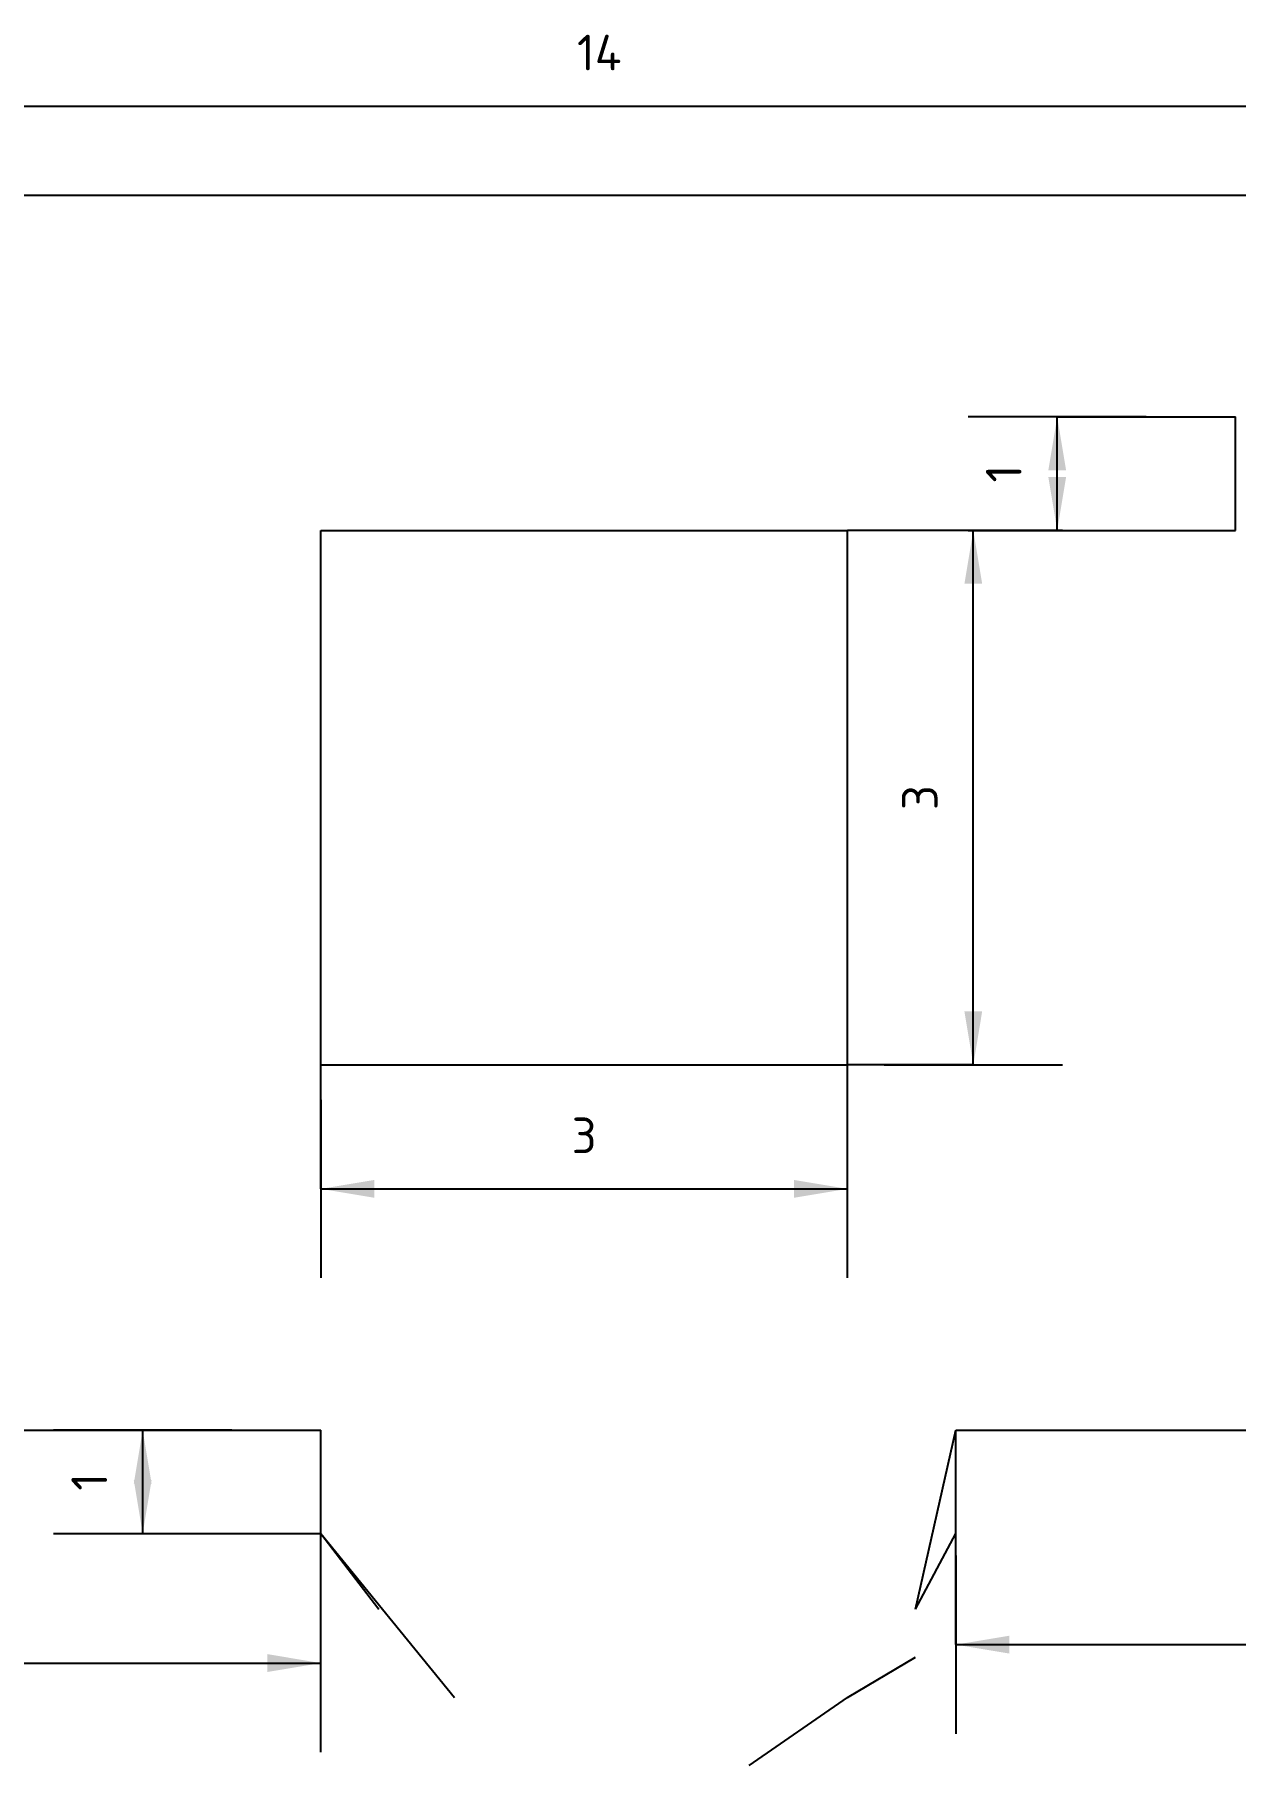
# Model space of a CAD drawing. Extents: x 0 to 16.3, y 0 to 9.8.
# Drawn here: x 3.94 to 10.68, y 0 to 9.71 of the extents above; entities that cross this region are included whole.
import ezdxf
from ezdxf.enums import TextEntityAlignment as Align

# ---------------------------------------------------------------- set-up
doc = ezdxf.new("R2010")
doc.units = 0
doc.layers.add('DIMENSIONS', color=1, linetype='CONTINUOUS')
doc.styles.add('ISOCPEUR', font='isocpeur.ttf')

# ---------------------------------------------------------------- blocks, each defined once
blk = doc.blocks.new('DIMTICK_ARROW')
at = {"color": 5}
blk.add_line((0, 0.5), (0, -0.5), dxfattribs=at)
at = {"color": 7}
blk.add_solid([(0, 0), (0.3, 0.05), (0.3, -0.05)], dxfattribs=at)

msp = doc.modelspace()

# ---------------------------------------------------------------- linework, layer by layer
at = {"color": 3}
for p, q in [((0, 8.8101), (14.2121, 8.8101)), ((0, 8.8101), (14.2121, 8.8101)), ((10.6767, 6.9293), (10.6767, 7.5656)), ((10.6767, 6.9293), (10.6767, 7.5656)), ((5.5434, 6.9293), (8.499, 6.9293)), ((5.5434, 3.9313), (5.5434, 6.9293)), ((5.5434, 3.9313), (5.5434, 6.9293)), ((5.5434, 6.9293), (8.499, 6.9293)), ((8.499, 3.9313), (8.499, 6.9293)), ((8.499, 3.9313), (8.499, 6.9293)), ((5.5434, 3.9313), (8.499, 3.9313)), ((5.5434, 3.9313), (8.499, 3.9313)), ((0, 1.8808), (5.5434, 1.8808)), ((0, 1.8808), (5.5434, 1.8808)), ((5.5434, 1.301), (5.5434, 1.8808)), ((5.5434, 1.301), (5.5434, 1.8808)), ((8.8808, 0.8768), (9.1071, 1.8808)), ((9.1071, 1.8808), (14.2121, 1.8808)), ((9.1071, 1.8808), (14.2121, 1.8808)), ((5.5434, 1.301), (6.2929, 0.3818)), ((5.5434, 1.301), (5.8687, 0.8768)), ((8.8808, 0.8768), (9.1071, 1.301)), ((8.499, 0.3818), (8.8808, 0.6081)), ((7.9475, 0), (8.499, 0.3818))]:
    msp.add_line(p, q, dxfattribs=at)
at = {"layer": 'DIMENSIONS', "color": 7}
for p, q in [((0, 9.3101), (14.2121, 9.3101)), ((0, 9.3101), (14.2121, 9.3101)), ((0, 9.3101), (14.2121, 9.3101)), ((0, 9.3101), (14.2121, 9.3101)), ((0, 9.3101), (14.2121, 9.3101)), ((0, 9.3101), (14.2121, 9.3101)), ((0, 9.3101), (14.2121, 9.3101)), ((0, 9.3101), (14.2121, 9.3101)), ((0, 9.3101), (14.2121, 9.3101)), ((0, 9.3101), (14.2121, 9.3101)), ((0, 9.3101), (14.2121, 9.3101)), ((0, 9.3101), (14.2121, 9.3101)), ((0, 9.3101), (14.2121, 9.3101)), ((0, 9.3101), (14.2121, 9.3101)), ((0, 9.3101), (14.2121, 9.3101)), ((0, 9.3101), (14.2121, 9.3101)), ((0, 9.3101), (14.2121, 9.3101)), ((0, 9.3101), (14.2121, 9.3101)), ((0, 9.3101), (14.2121, 9.3101)), ((0, 9.3101), (14.2121, 9.3101)), ((0, 9.3101), (14.2121, 9.3101)), ((0, 9.3101), (14.2121, 9.3101)), ((0, 9.3101), (14.2121, 9.3101)), ((0, 9.3101), (14.2121, 9.3101)), ((0, 9.3101), (14.2121, 9.3101)), ((0, 9.3101), (14.2121, 9.3101)), ((0, 9.3101), (14.2121, 9.3101)), ((0, 9.3101), (14.2121, 9.3101)), ((0, 9.3101), (14.2121, 9.3101)), ((0, 9.3101), (14.2121, 9.3101)), ((0, 9.3101), (14.2121, 9.3101)), ((0, 9.3101), (14.2121, 9.3101)), ((0, 9.3101), (14.2121, 9.3101)), ((0, 9.3101), (14.2121, 9.3101)), ((0, 9.3101), (14.2121, 9.3101)), ((0, 9.3101), (14.2121, 9.3101)), ((0, 9.3101), (14.2121, 9.3101)), ((0, 9.3101), (14.2121, 9.3101)), ((9.6767, 6.9293), (9.6767, 7.5656)), ((9.6767, 6.9293), (9.6767, 7.5656)), ((9.6767, 6.9293), (9.6767, 7.5656)), ((9.6767, 6.9293), (9.6767, 7.5656)), ((9.6767, 6.9293), (9.6767, 7.5656)), ((9.6767, 6.9293), (9.6767, 7.5656)), ((9.6767, 6.9293), (9.6767, 7.5656)), ((9.6767, 6.9293), (9.6767, 7.5656)), ((9.6767, 6.9293), (9.6767, 7.5656)), ((9.6767, 6.9293), (9.6767, 7.5656)), ((9.6767, 6.9293), (9.6767, 7.5656)), ((9.6767, 6.9293), (9.6767, 7.5656)), ((9.6767, 6.9293), (9.6767, 7.5656)), ((9.6767, 6.9293), (9.6767, 7.5656)), ((9.6767, 6.9293), (9.6767, 7.5656)), ((9.6767, 6.9293), (9.6767, 7.5656)), ((9.6767, 6.9293), (9.6767, 7.5656)), ((9.6767, 6.9293), (9.6767, 7.5656)), ((9.6767, 6.9293), (9.6767, 7.5656)), ((9.6767, 6.9293), (9.6767, 7.5656)), ((9.6767, 6.9293), (9.6767, 7.5656)), ((9.6767, 6.9293), (9.6767, 7.5656)), ((9.6767, 6.9293), (9.6767, 7.5656)), ((9.6767, 6.9293), (9.6767, 7.5656)), ((9.6767, 6.9293), (9.6767, 7.5656)), ((9.6767, 6.9293), (9.6767, 7.5656)), ((9.6767, 6.9293), (9.6767, 7.5656)), ((9.6767, 6.9293), (9.6767, 7.5656)), ((9.6767, 6.9293), (9.6767, 7.5656)), ((9.6767, 6.9293), (9.6767, 7.5656)), ((9.6767, 6.9293), (9.6767, 7.5656)), ((9.6767, 6.9293), (9.6767, 7.5656)), ((9.6767, 6.9293), (9.6767, 7.5656)), ((9.6767, 6.9293), (9.6767, 7.5656)), ((9.6767, 6.9293), (9.6767, 7.5656)), ((9.2056, 3.9313), (9.2056, 6.9293)), ((9.2056, 3.9313), (9.2056, 6.9293)), ((9.2056, 3.9313), (9.2056, 6.9293)), ((9.2056, 3.9313), (9.2056, 6.9293)), ((9.2056, 3.9313), (9.2056, 6.9293)), ((9.2056, 3.9313), (9.2056, 6.9293)), ((9.2056, 3.9313), (9.2056, 6.9293)), ((9.2056, 3.9313), (9.2056, 6.9293)), ((9.2056, 3.9313), (9.2056, 6.9293)), ((9.2056, 3.9313), (9.2056, 6.9293)), ((9.2056, 3.9313), (9.2056, 6.9293)), ((9.2056, 3.9313), (9.2056, 6.9293)), ((9.2056, 3.9313), (9.2056, 6.9293)), ((9.2056, 3.9313), (9.2056, 6.9293)), ((9.2056, 3.9313), (9.2056, 6.9293)), ((9.2056, 3.9313), (9.2056, 6.9293)), ((9.2056, 3.9313), (9.2056, 6.9293)), ((9.2056, 3.9313), (9.2056, 6.9293)), ((9.2056, 3.9313), (9.2056, 6.9293)), ((9.2056, 3.9313), (9.2056, 6.9293)), ((9.2056, 3.9313), (9.2056, 6.9293)), ((9.2056, 3.9313), (9.2056, 6.9293)), ((9.2056, 3.9313), (9.2056, 6.9293)), ((9.2056, 3.9313), (9.2056, 6.9293)), ((9.2056, 3.9313), (9.2056, 6.9293)), ((9.2056, 3.9313), (9.2056, 6.9293)), ((9.2056, 3.9313), (9.2056, 6.9293)), ((9.2056, 3.9313), (9.2056, 6.9293)), ((9.2056, 3.9313), (9.2056, 6.9293)), ((9.2056, 3.9313), (9.2056, 6.9293)), ((9.2056, 3.9313), (9.2056, 6.9293)), ((9.2056, 3.9313), (9.2056, 6.9293)), ((9.2056, 3.9313), (9.2056, 6.9293)), ((5.5434, 3.2346), (8.499, 3.2346)), ((5.5434, 3.2346), (8.499, 3.2346)), ((5.5434, 3.2346), (8.499, 3.2346)), ((5.5434, 3.2346), (8.499, 3.2346)), ((5.5434, 3.2346), (8.499, 3.2346)), ((5.5434, 3.2346), (8.499, 3.2346)), ((5.5434, 3.2346), (8.499, 3.2346)), ((5.5434, 3.2346), (8.499, 3.2346)), ((5.5434, 3.2346), (8.499, 3.2346)), ((5.5434, 3.2346), (8.499, 3.2346)), ((5.5434, 3.2346), (8.499, 3.2346)), ((5.5434, 3.2346), (8.499, 3.2346)), ((5.5434, 3.2346), (8.499, 3.2346)), ((5.5434, 3.2346), (8.499, 3.2346)), ((5.5434, 3.2346), (8.499, 3.2346)), ((5.5434, 3.2346), (8.499, 3.2346)), ((5.5434, 3.2346), (8.499, 3.2346)), ((5.5434, 3.2346), (8.499, 3.2346)), ((5.5434, 3.2346), (8.499, 3.2346)), ((5.5434, 3.2346), (8.499, 3.2346)), ((5.5434, 3.2346), (8.499, 3.2346)), ((5.5434, 3.2346), (8.499, 3.2346)), ((5.5434, 3.2346), (8.499, 3.2346)), ((5.5434, 3.2346), (8.499, 3.2346)), ((5.5434, 3.2346), (8.499, 3.2346)), ((5.5434, 3.2346), (8.499, 3.2346)), ((5.5434, 3.2346), (8.499, 3.2346)), ((5.5434, 3.2346), (8.499, 3.2346)), ((5.5434, 3.2346), (8.499, 3.2346)), ((5.5434, 3.2346), (8.499, 3.2346)), ((5.5434, 3.2346), (8.499, 3.2346)), ((5.5434, 3.2346), (8.499, 3.2346)), ((5.5434, 3.2346), (8.499, 3.2346)), ((5.5434, 3.2346), (8.499, 3.2346)), ((5.5434, 3.2346), (8.499, 3.2346)), ((5.5434, 3.2346), (8.499, 3.2346)), ((5.5434, 3.2346), (8.499, 3.2346)), ((5.5434, 3.2346), (8.499, 3.2346)), ((5.5434, 3.2346), (8.499, 3.2346)), ((5.5434, 3.2346), (8.499, 3.2346)), ((5.5434, 3.2346), (8.499, 3.2346)), ((4.5434, 1.301), (4.5434, 1.8808)), ((4.5434, 1.301), (4.5434, 1.8808)), ((4.5434, 1.301), (4.5434, 1.8808)), ((4.5434, 1.301), (4.5434, 1.8808)), ((4.5434, 1.301), (4.5434, 1.8808)), ((4.5434, 1.301), (4.5434, 1.8808)), ((4.5434, 1.301), (4.5434, 1.8808)), ((4.5434, 1.301), (4.5434, 1.8808)), ((4.5434, 1.301), (4.5434, 1.8808)), ((4.5434, 1.301), (4.5434, 1.8808)), ((4.5434, 1.301), (4.5434, 1.8808)), ((4.5434, 1.301), (4.5434, 1.8808)), ((4.5434, 1.301), (4.5434, 1.8808)), ((4.5434, 1.301), (4.5434, 1.8808)), ((4.5434, 1.301), (4.5434, 1.8808)), ((4.5434, 1.301), (4.5434, 1.8808)), ((4.5434, 1.301), (4.5434, 1.8808)), ((4.5434, 1.301), (4.5434, 1.8808)), ((4.5434, 1.301), (4.5434, 1.8808)), ((4.5434, 1.301), (4.5434, 1.8808)), ((4.5434, 1.301), (4.5434, 1.8808)), ((4.5434, 1.301), (4.5434, 1.8808)), ((4.5434, 1.301), (4.5434, 1.8808)), ((4.5434, 1.301), (4.5434, 1.8808)), ((4.5434, 1.301), (4.5434, 1.8808)), ((4.5434, 1.301), (4.5434, 1.8808)), ((4.5434, 1.301), (4.5434, 1.8808)), ((4.5434, 1.301), (4.5434, 1.8808)), ((4.5434, 1.301), (4.5434, 1.8808)), ((4.5434, 1.301), (4.5434, 1.8808)), ((4.5434, 1.301), (4.5434, 1.8808)), ((4.5434, 1.301), (4.5434, 1.8808)), ((4.5434, 1.301), (4.5434, 1.8808)), ((4.5434, 1.301), (4.5434, 1.8808)), ((4.5434, 1.301), (4.5434, 1.8808)), ((4.5434, 1.301), (4.5434, 1.8808)), ((9.1071, 0.6775), (14.2121, 0.6775)), ((9.1071, 0.6775), (14.2121, 0.6775)), ((9.1071, 0.6775), (14.2121, 0.6775)), ((9.1071, 0.6775), (14.2121, 0.6775)), ((9.1071, 0.6775), (14.2121, 0.6775)), ((9.1071, 0.6775), (14.2121, 0.6775)), ((9.1071, 0.6775), (14.2121, 0.6775)), ((9.1071, 0.6775), (14.2121, 0.6775)), ((9.1071, 0.6775), (14.2121, 0.6775)), ((9.1071, 0.6775), (14.2121, 0.6775)), ((9.1071, 0.6775), (14.2121, 0.6775)), ((9.1071, 0.6775), (14.2121, 0.6775)), ((9.1071, 0.6775), (14.2121, 0.6775)), ((9.1071, 0.6775), (14.2121, 0.6775)), ((9.1071, 0.6775), (14.2121, 0.6775)), ((9.1071, 0.6775), (14.2121, 0.6775)), ((9.1071, 0.6775), (14.2121, 0.6775)), ((9.1071, 0.6775), (14.2121, 0.6775)), ((9.1071, 0.6775), (14.2121, 0.6775)), ((9.1071, 0.6775), (14.2121, 0.6775)), ((9.1071, 0.6775), (14.2121, 0.6775)), ((9.1071, 0.6775), (14.2121, 0.6775)), ((9.1071, 0.6775), (14.2121, 0.6775)), ((9.1071, 0.6775), (14.2121, 0.6775)), ((9.1071, 0.6775), (14.2121, 0.6775)), ((9.1071, 0.6775), (14.2121, 0.6775)), ((9.1071, 0.6775), (14.2121, 0.6775)), ((9.1071, 0.6775), (14.2121, 0.6775)), ((9.1071, 0.6775), (14.2121, 0.6775)), ((9.1071, 0.6775), (14.2121, 0.6775)), ((9.1071, 0.6775), (14.2121, 0.6775)), ((9.1071, 0.6775), (14.2121, 0.6775)), ((9.1071, 0.6775), (14.2121, 0.6775)), ((9.1071, 0.6775), (14.2121, 0.6775)), ((9.1071, 0.6775), (14.2121, 0.6775)), ((9.1071, 0.6775), (14.2121, 0.6775)), ((9.1071, 0.6775), (14.2121, 0.6775)), ((9.1071, 0.6775), (14.2121, 0.6775)), ((9.1071, 0.6775), (14.2121, 0.6775)), ((9.1071, 0.6775), (14.2121, 0.6775)), ((0, 0.5741), (5.5434, 0.5741)), ((0, 0.5741), (5.5434, 0.5741)), ((0, 0.5741), (5.5434, 0.5741)), ((0, 0.5741), (5.5434, 0.5741)), ((0, 0.5741), (5.5434, 0.5741)), ((0, 0.5741), (5.5434, 0.5741)), ((0, 0.5741), (5.5434, 0.5741)), ((0, 0.5741), (5.5434, 0.5741)), ((0, 0.5741), (5.5434, 0.5741)), ((0, 0.5741), (5.5434, 0.5741)), ((0, 0.5741), (5.5434, 0.5741)), ((0, 0.5741), (5.5434, 0.5741)), ((0, 0.5741), (5.5434, 0.5741)), ((0, 0.5741), (5.5434, 0.5741)), ((0, 0.5741), (5.5434, 0.5741)), ((0, 0.5741), (5.5434, 0.5741)), ((0, 0.5741), (5.5434, 0.5741)), ((0, 0.5741), (5.5434, 0.5741)), ((0, 0.5741), (5.5434, 0.5741)), ((0, 0.5741), (5.5434, 0.5741)), ((0, 0.5741), (5.5434, 0.5741)), ((0, 0.5741), (5.5434, 0.5741)), ((0, 0.5741), (5.5434, 0.5741)), ((0, 0.5741), (5.5434, 0.5741)), ((0, 0.5741), (5.5434, 0.5741)), ((0, 0.5741), (5.5434, 0.5741)), ((0, 0.5741), (5.5434, 0.5741)), ((0, 0.5741), (5.5434, 0.5741)), ((0, 0.5741), (5.5434, 0.5741)), ((0, 0.5741), (5.5434, 0.5741)), ((0, 0.5741), (5.5434, 0.5741)), ((0, 0.5741), (5.5434, 0.5741)), ((0, 0.5741), (5.5434, 0.5741)), ((0, 0.5741), (5.5434, 0.5741)), ((0, 0.5741), (5.5434, 0.5741)), ((0, 0.5741), (5.5434, 0.5741)), ((0, 0.5741), (5.5434, 0.5741)), ((0, 0.5741), (5.5434, 0.5741)), ((0, 0.5741), (5.5434, 0.5741))]:
    msp.add_line(p, q, dxfattribs=at)
at = {"layer": 'DIMENSIONS', "color": 5}
for p, q in [((9.6767, 7.5656), (10.6767, 7.5656)), ((9.6767, 7.5656), (10.6767, 7.5656)), ((9.6767, 7.5656), (10.6767, 7.5656)), ((9.6767, 7.5656), (10.6767, 7.5656)), ((9.6767, 7.5656), (10.6767, 7.5656)), ((9.6767, 7.5656), (10.6767, 7.5656)), ((9.6767, 7.5656), (10.6767, 7.5656)), ((9.6767, 7.5656), (10.6767, 7.5656)), ((9.6767, 7.5656), (10.6767, 7.5656)), ((9.6767, 7.5656), (10.6767, 7.5656)), ((9.6767, 7.5656), (10.6767, 7.5656)), ((9.6767, 7.5656), (10.6767, 7.5656)), ((9.6767, 7.5656), (10.6767, 7.5656)), ((9.6767, 7.5656), (10.6767, 7.5656)), ((9.6767, 7.5656), (10.6767, 7.5656)), ((9.6767, 7.5656), (10.6767, 7.5656)), ((9.6767, 7.5656), (10.6767, 7.5656)), ((9.6767, 7.5656), (10.6767, 7.5656)), ((9.6767, 7.5656), (10.6767, 7.5656)), ((9.6767, 7.5656), (10.6767, 7.5656)), ((9.6767, 7.5656), (10.6767, 7.5656)), ((9.6767, 7.5656), (10.6767, 7.5656)), ((9.6767, 7.5656), (10.6767, 7.5656)), ((9.6767, 7.5656), (10.6767, 7.5656)), ((9.6767, 7.5656), (10.6767, 7.5656)), ((9.6767, 7.5656), (10.6767, 7.5656)), ((9.6767, 7.5656), (10.6767, 7.5656)), ((9.6767, 7.5656), (10.6767, 7.5656)), ((9.6767, 7.5656), (10.6767, 7.5656)), ((9.6767, 7.5656), (10.6767, 7.5656)), ((9.6767, 7.5656), (10.6767, 7.5656)), ((9.6767, 7.5656), (10.6767, 7.5656)), ((9.6767, 7.5656), (10.6767, 7.5656)), ((9.6767, 7.5656), (10.6767, 7.5656)), ((9.6767, 7.5656), (10.6767, 7.5656)), ((9.2056, 6.9293), (8.499, 6.9293)), ((9.2056, 6.9293), (8.499, 6.9293)), ((9.2056, 6.9293), (8.499, 6.9293)), ((9.2056, 6.9293), (8.499, 6.9293)), ((9.2056, 6.9293), (8.499, 6.9293)), ((9.2056, 6.9293), (8.499, 6.9293)), ((9.2056, 6.9293), (8.499, 6.9293)), ((9.2056, 6.9293), (8.499, 6.9293)), ((9.2056, 6.9293), (8.499, 6.9293)), ((9.2056, 6.9293), (8.499, 6.9293)), ((9.2056, 6.9293), (8.499, 6.9293)), ((9.2056, 6.9293), (8.499, 6.9293)), ((9.2056, 6.9293), (8.499, 6.9293)), ((9.2056, 6.9293), (8.499, 6.9293)), ((9.2056, 6.9293), (8.499, 6.9293)), ((9.2056, 6.9293), (8.499, 6.9293)), ((9.2056, 6.9293), (8.499, 6.9293)), ((9.2056, 6.9293), (8.499, 6.9293)), ((9.2056, 6.9293), (8.499, 6.9293)), ((9.2056, 6.9293), (8.499, 6.9293)), ((9.2056, 6.9293), (8.499, 6.9293)), ((9.2056, 6.9293), (8.499, 6.9293)), ((9.2056, 6.9293), (8.499, 6.9293)), ((9.2056, 6.9293), (8.499, 6.9293)), ((9.2056, 6.9293), (8.499, 6.9293)), ((9.2056, 6.9293), (8.499, 6.9293)), ((9.2056, 6.9293), (8.499, 6.9293)), ((9.2056, 6.9293), (8.499, 6.9293)), ((9.2056, 6.9293), (8.499, 6.9293)), ((9.2056, 6.9293), (8.499, 6.9293)), ((9.2056, 6.9293), (8.499, 6.9293)), ((9.2056, 6.9293), (8.499, 6.9293)), ((9.2056, 6.9293), (8.499, 6.9293)), ((9.6767, 6.9293), (10.6767, 6.9293)), ((9.6767, 6.9293), (10.6767, 6.9293)), ((9.6767, 6.9293), (10.6767, 6.9293)), ((9.6767, 6.9293), (10.6767, 6.9293)), ((9.6767, 6.9293), (10.6767, 6.9293)), ((9.6767, 6.9293), (10.6767, 6.9293)), ((9.6767, 6.9293), (10.6767, 6.9293)), ((9.6767, 6.9293), (10.6767, 6.9293)), ((9.6767, 6.9293), (10.6767, 6.9293)), ((9.6767, 6.9293), (10.6767, 6.9293)), ((9.6767, 6.9293), (10.6767, 6.9293)), ((9.6767, 6.9293), (10.6767, 6.9293)), ((9.6767, 6.9293), (10.6767, 6.9293)), ((9.6767, 6.9293), (10.6767, 6.9293)), ((9.6767, 6.9293), (10.6767, 6.9293)), ((9.6767, 6.9293), (10.6767, 6.9293)), ((9.6767, 6.9293), (10.6767, 6.9293)), ((9.6767, 6.9293), (10.6767, 6.9293)), ((9.6767, 6.9293), (10.6767, 6.9293)), ((9.6767, 6.9293), (10.6767, 6.9293)), ((9.6767, 6.9293), (10.6767, 6.9293)), ((9.6767, 6.9293), (10.6767, 6.9293)), ((9.6767, 6.9293), (10.6767, 6.9293)), ((9.6767, 6.9293), (10.6767, 6.9293)), ((9.6767, 6.9293), (10.6767, 6.9293)), ((9.6767, 6.9293), (10.6767, 6.9293)), ((9.6767, 6.9293), (10.6767, 6.9293)), ((9.6767, 6.9293), (10.6767, 6.9293)), ((9.6767, 6.9293), (10.6767, 6.9293)), ((9.6767, 6.9293), (10.6767, 6.9293)), ((9.6767, 6.9293), (10.6767, 6.9293)), ((9.6767, 6.9293), (10.6767, 6.9293)), ((9.6767, 6.9293), (10.6767, 6.9293)), ((9.6767, 6.9293), (10.6767, 6.9293)), ((9.6767, 6.9293), (10.6767, 6.9293)), ((5.5434, 3.2346), (5.5434, 3.9313)), ((5.5434, 3.2346), (5.5434, 3.9313)), ((5.5434, 3.2346), (5.5434, 3.9313)), ((5.5434, 3.2346), (5.5434, 3.9313)), ((5.5434, 3.2346), (5.5434, 3.9313)), ((5.5434, 3.2346), (5.5434, 3.9313)), ((5.5434, 3.2346), (5.5434, 3.9313)), ((5.5434, 3.2346), (5.5434, 3.9313)), ((5.5434, 3.2346), (5.5434, 3.9313)), ((5.5434, 3.2346), (5.5434, 3.9313)), ((5.5434, 3.2346), (5.5434, 3.9313)), ((5.5434, 3.2346), (5.5434, 3.9313)), ((5.5434, 3.2346), (5.5434, 3.9313)), ((5.5434, 3.2346), (5.5434, 3.9313)), ((5.5434, 3.2346), (5.5434, 3.9313)), ((5.5434, 3.2346), (5.5434, 3.9313)), ((5.5434, 3.2346), (5.5434, 3.9313)), ((5.5434, 3.2346), (5.5434, 3.9313)), ((5.5434, 3.2346), (5.5434, 3.9313)), ((5.5434, 3.2346), (5.5434, 3.9313)), ((5.5434, 3.2346), (5.5434, 3.9313)), ((5.5434, 3.2346), (5.5434, 3.9313)), ((5.5434, 3.2346), (5.5434, 3.9313)), ((5.5434, 3.2346), (5.5434, 3.9313)), ((5.5434, 3.2346), (5.5434, 3.9313)), ((5.5434, 3.2346), (5.5434, 3.9313)), ((5.5434, 3.2346), (5.5434, 3.9313)), ((5.5434, 3.2346), (5.5434, 3.9313)), ((5.5434, 3.2346), (5.5434, 3.9313)), ((5.5434, 3.2346), (5.5434, 3.9313)), ((5.5434, 3.2346), (5.5434, 3.9313)), ((5.5434, 3.2346), (5.5434, 3.9313)), ((5.5434, 3.2346), (5.5434, 3.9313)), ((5.5434, 3.2346), (5.5434, 3.9313)), ((5.5434, 3.2346), (5.5434, 3.9313)), ((5.5434, 3.2346), (5.5434, 3.9313)), ((5.5434, 3.2346), (5.5434, 3.9313)), ((5.5434, 3.2346), (5.5434, 3.9313)), ((5.5434, 3.2346), (5.5434, 3.9313)), ((5.5434, 3.2346), (5.5434, 3.9313)), ((5.5434, 3.2346), (5.5434, 3.9313)), ((8.499, 3.2346), (8.499, 3.9313)), ((8.499, 3.2346), (8.499, 3.9313)), ((8.499, 3.2346), (8.499, 3.9313)), ((8.499, 3.2346), (8.499, 3.9313)), ((8.499, 3.2346), (8.499, 3.9313)), ((8.499, 3.2346), (8.499, 3.9313)), ((8.499, 3.2346), (8.499, 3.9313)), ((8.499, 3.2346), (8.499, 3.9313)), ((8.499, 3.2346), (8.499, 3.9313)), ((8.499, 3.2346), (8.499, 3.9313)), ((8.499, 3.2346), (8.499, 3.9313)), ((8.499, 3.2346), (8.499, 3.9313)), ((8.499, 3.2346), (8.499, 3.9313)), ((8.499, 3.2346), (8.499, 3.9313)), ((8.499, 3.2346), (8.499, 3.9313)), ((8.499, 3.2346), (8.499, 3.9313)), ((8.499, 3.2346), (8.499, 3.9313)), ((8.499, 3.2346), (8.499, 3.9313)), ((8.499, 3.2346), (8.499, 3.9313)), ((8.499, 3.2346), (8.499, 3.9313)), ((8.499, 3.2346), (8.499, 3.9313)), ((8.499, 3.2346), (8.499, 3.9313)), ((8.499, 3.2346), (8.499, 3.9313)), ((8.499, 3.2346), (8.499, 3.9313)), ((8.499, 3.2346), (8.499, 3.9313)), ((8.499, 3.2346), (8.499, 3.9313)), ((8.499, 3.2346), (8.499, 3.9313)), ((8.499, 3.2346), (8.499, 3.9313)), ((8.499, 3.2346), (8.499, 3.9313)), ((8.499, 3.2346), (8.499, 3.9313)), ((8.499, 3.2346), (8.499, 3.9313)), ((8.499, 3.2346), (8.499, 3.9313)), ((8.499, 3.2346), (8.499, 3.9313)), ((8.499, 3.2346), (8.499, 3.9313)), ((8.499, 3.2346), (8.499, 3.9313)), ((8.499, 3.2346), (8.499, 3.9313)), ((8.499, 3.2346), (8.499, 3.9313)), ((8.499, 3.2346), (8.499, 3.9313)), ((8.499, 3.2346), (8.499, 3.9313)), ((8.499, 3.2346), (8.499, 3.9313)), ((8.499, 3.2346), (8.499, 3.9313)), ((9.2056, 3.9313), (8.499, 3.9313)), ((9.2056, 3.9313), (8.499, 3.9313)), ((9.2056, 3.9313), (8.499, 3.9313)), ((9.2056, 3.9313), (8.499, 3.9313)), ((9.2056, 3.9313), (8.499, 3.9313)), ((9.2056, 3.9313), (8.499, 3.9313)), ((9.2056, 3.9313), (8.499, 3.9313)), ((9.2056, 3.9313), (8.499, 3.9313)), ((9.2056, 3.9313), (8.499, 3.9313)), ((9.2056, 3.9313), (8.499, 3.9313)), ((9.2056, 3.9313), (8.499, 3.9313)), ((9.2056, 3.9313), (8.499, 3.9313)), ((9.2056, 3.9313), (8.499, 3.9313)), ((9.2056, 3.9313), (8.499, 3.9313)), ((9.2056, 3.9313), (8.499, 3.9313)), ((9.2056, 3.9313), (8.499, 3.9313)), ((9.2056, 3.9313), (8.499, 3.9313)), ((9.2056, 3.9313), (8.499, 3.9313)), ((9.2056, 3.9313), (8.499, 3.9313)), ((9.2056, 3.9313), (8.499, 3.9313)), ((9.2056, 3.9313), (8.499, 3.9313)), ((9.2056, 3.9313), (8.499, 3.9313)), ((9.2056, 3.9313), (8.499, 3.9313)), ((9.2056, 3.9313), (8.499, 3.9313)), ((9.2056, 3.9313), (8.499, 3.9313)), ((9.2056, 3.9313), (8.499, 3.9313)), ((9.2056, 3.9313), (8.499, 3.9313)), ((9.2056, 3.9313), (8.499, 3.9313)), ((9.2056, 3.9313), (8.499, 3.9313)), ((9.2056, 3.9313), (8.499, 3.9313)), ((9.2056, 3.9313), (8.499, 3.9313)), ((9.2056, 3.9313), (8.499, 3.9313)), ((9.2056, 3.9313), (8.499, 3.9313)), ((4.5434, 1.8808), (5.5434, 1.8808)), ((4.5434, 1.8808), (5.5434, 1.8808)), ((4.5434, 1.8808), (5.5434, 1.8808)), ((4.5434, 1.8808), (5.5434, 1.8808)), ((4.5434, 1.8808), (5.5434, 1.8808)), ((4.5434, 1.8808), (5.5434, 1.8808)), ((4.5434, 1.8808), (5.5434, 1.8808)), ((4.5434, 1.8808), (5.5434, 1.8808)), ((4.5434, 1.8808), (5.5434, 1.8808)), ((4.5434, 1.8808), (5.5434, 1.8808)), ((4.5434, 1.8808), (5.5434, 1.8808)), ((4.5434, 1.8808), (5.5434, 1.8808)), ((4.5434, 1.8808), (5.5434, 1.8808)), ((4.5434, 1.8808), (5.5434, 1.8808)), ((4.5434, 1.8808), (5.5434, 1.8808)), ((4.5434, 1.8808), (5.5434, 1.8808)), ((4.5434, 1.8808), (5.5434, 1.8808)), ((4.5434, 1.8808), (5.5434, 1.8808)), ((4.5434, 1.8808), (5.5434, 1.8808)), ((4.5434, 1.8808), (5.5434, 1.8808)), ((4.5434, 1.8808), (5.5434, 1.8808)), ((4.5434, 1.8808), (5.5434, 1.8808)), ((4.5434, 1.8808), (5.5434, 1.8808)), ((4.5434, 1.8808), (5.5434, 1.8808)), ((4.5434, 1.8808), (5.5434, 1.8808)), ((4.5434, 1.8808), (5.5434, 1.8808)), ((4.5434, 1.8808), (5.5434, 1.8808)), ((4.5434, 1.8808), (5.5434, 1.8808)), ((4.5434, 1.8808), (5.5434, 1.8808)), ((4.5434, 1.8808), (5.5434, 1.8808)), ((4.5434, 1.8808), (5.5434, 1.8808)), ((4.5434, 1.8808), (5.5434, 1.8808)), ((4.5434, 1.8808), (5.5434, 1.8808)), ((4.5434, 1.8808), (5.5434, 1.8808)), ((4.5434, 1.8808), (5.5434, 1.8808)), ((4.5434, 1.8808), (5.5434, 1.8808)), ((5.5434, 0.5741), (5.5434, 1.8808)), ((5.5434, 0.5741), (5.5434, 1.8808)), ((5.5434, 0.5741), (5.5434, 1.8808)), ((5.5434, 0.5741), (5.5434, 1.8808)), ((5.5434, 0.5741), (5.5434, 1.8808)), ((5.5434, 0.5741), (5.5434, 1.8808)), ((5.5434, 0.5741), (5.5434, 1.8808)), ((5.5434, 0.5741), (5.5434, 1.8808)), ((5.5434, 0.5741), (5.5434, 1.8808)), ((5.5434, 0.5741), (5.5434, 1.8808)), ((5.5434, 0.5741), (5.5434, 1.8808)), ((5.5434, 0.5741), (5.5434, 1.8808)), ((5.5434, 0.5741), (5.5434, 1.8808)), ((5.5434, 0.5741), (5.5434, 1.8808)), ((5.5434, 0.5741), (5.5434, 1.8808)), ((5.5434, 0.5741), (5.5434, 1.8808)), ((5.5434, 0.5741), (5.5434, 1.8808)), ((5.5434, 0.5741), (5.5434, 1.8808)), ((5.5434, 0.5741), (5.5434, 1.8808)), ((5.5434, 0.5741), (5.5434, 1.8808)), ((5.5434, 0.5741), (5.5434, 1.8808)), ((5.5434, 0.5741), (5.5434, 1.8808)), ((5.5434, 0.5741), (5.5434, 1.8808)), ((5.5434, 0.5741), (5.5434, 1.8808)), ((5.5434, 0.5741), (5.5434, 1.8808)), ((5.5434, 0.5741), (5.5434, 1.8808)), ((5.5434, 0.5741), (5.5434, 1.8808)), ((5.5434, 0.5741), (5.5434, 1.8808)), ((5.5434, 0.5741), (5.5434, 1.8808)), ((5.5434, 0.5741), (5.5434, 1.8808)), ((5.5434, 0.5741), (5.5434, 1.8808)), ((5.5434, 0.5741), (5.5434, 1.8808)), ((5.5434, 0.5741), (5.5434, 1.8808)), ((5.5434, 0.5741), (5.5434, 1.8808)), ((5.5434, 0.5741), (5.5434, 1.8808)), ((5.5434, 0.5741), (5.5434, 1.8808)), ((5.5434, 0.5741), (5.5434, 1.8808)), ((5.5434, 0.5741), (5.5434, 1.8808)), ((5.5434, 0.5741), (5.5434, 1.8808)), ((9.1071, 0.6775), (9.1071, 1.8808)), ((9.1071, 0.6775), (9.1071, 1.8808)), ((9.1071, 0.6775), (9.1071, 1.8808)), ((9.1071, 0.6775), (9.1071, 1.8808)), ((9.1071, 0.6775), (9.1071, 1.8808)), ((9.1071, 0.6775), (9.1071, 1.8808)), ((9.1071, 0.6775), (9.1071, 1.8808)), ((9.1071, 0.6775), (9.1071, 1.8808)), ((9.1071, 0.6775), (9.1071, 1.8808)), ((9.1071, 0.6775), (9.1071, 1.8808)), ((9.1071, 0.6775), (9.1071, 1.8808)), ((9.1071, 0.6775), (9.1071, 1.8808)), ((9.1071, 0.6775), (9.1071, 1.8808)), ((9.1071, 0.6775), (9.1071, 1.8808)), ((9.1071, 0.6775), (9.1071, 1.8808)), ((9.1071, 0.6775), (9.1071, 1.8808)), ((9.1071, 0.6775), (9.1071, 1.8808)), ((9.1071, 0.6775), (9.1071, 1.8808)), ((9.1071, 0.6775), (9.1071, 1.8808)), ((9.1071, 0.6775), (9.1071, 1.8808)), ((9.1071, 0.6775), (9.1071, 1.8808)), ((9.1071, 0.6775), (9.1071, 1.8808)), ((9.1071, 0.6775), (9.1071, 1.8808)), ((9.1071, 0.6775), (9.1071, 1.8808)), ((9.1071, 0.6775), (9.1071, 1.8808)), ((9.1071, 0.6775), (9.1071, 1.8808)), ((9.1071, 0.6775), (9.1071, 1.8808)), ((9.1071, 0.6775), (9.1071, 1.8808)), ((9.1071, 0.6775), (9.1071, 1.8808)), ((9.1071, 0.6775), (9.1071, 1.8808)), ((9.1071, 0.6775), (9.1071, 1.8808)), ((9.1071, 0.6775), (9.1071, 1.8808)), ((9.1071, 0.6775), (9.1071, 1.8808)), ((9.1071, 0.6775), (9.1071, 1.8808)), ((9.1071, 0.6775), (9.1071, 1.8808)), ((9.1071, 0.6775), (9.1071, 1.8808)), ((9.1071, 0.6775), (9.1071, 1.8808)), ((9.1071, 0.6775), (9.1071, 1.8808)), ((9.1071, 0.6775), (9.1071, 1.8808)), ((9.1071, 0.6775), (9.1071, 1.8808)), ((4.5434, 1.301), (5.5434, 1.301)), ((4.5434, 1.301), (5.5434, 1.301)), ((4.5434, 1.301), (5.5434, 1.301)), ((4.5434, 1.301), (5.5434, 1.301)), ((4.5434, 1.301), (5.5434, 1.301)), ((4.5434, 1.301), (5.5434, 1.301)), ((4.5434, 1.301), (5.5434, 1.301)), ((4.5434, 1.301), (5.5434, 1.301)), ((4.5434, 1.301), (5.5434, 1.301)), ((4.5434, 1.301), (5.5434, 1.301)), ((4.5434, 1.301), (5.5434, 1.301)), ((4.5434, 1.301), (5.5434, 1.301)), ((4.5434, 1.301), (5.5434, 1.301)), ((4.5434, 1.301), (5.5434, 1.301)), ((4.5434, 1.301), (5.5434, 1.301)), ((4.5434, 1.301), (5.5434, 1.301)), ((4.5434, 1.301), (5.5434, 1.301)), ((4.5434, 1.301), (5.5434, 1.301)), ((4.5434, 1.301), (5.5434, 1.301)), ((4.5434, 1.301), (5.5434, 1.301)), ((4.5434, 1.301), (5.5434, 1.301)), ((4.5434, 1.301), (5.5434, 1.301)), ((4.5434, 1.301), (5.5434, 1.301)), ((4.5434, 1.301), (5.5434, 1.301)), ((4.5434, 1.301), (5.5434, 1.301)), ((4.5434, 1.301), (5.5434, 1.301)), ((4.5434, 1.301), (5.5434, 1.301)), ((4.5434, 1.301), (5.5434, 1.301)), ((4.5434, 1.301), (5.5434, 1.301)), ((4.5434, 1.301), (5.5434, 1.301)), ((4.5434, 1.301), (5.5434, 1.301)), ((4.5434, 1.301), (5.5434, 1.301)), ((4.5434, 1.301), (5.5434, 1.301)), ((4.5434, 1.301), (5.5434, 1.301)), ((4.5434, 1.301), (5.5434, 1.301)), ((4.5434, 1.301), (5.5434, 1.301))]:
    msp.add_line(p, q, dxfattribs=at)

# ---------------------------------------------------------------- block references
at = {"layer": 'DIMENSIONS'}
for p, rotation in [((9.6767, 7.5656), 270), ((9.6767, 7.5656), 270), ((9.6767, 7.5656), 270), ((9.6767, 7.5656), 270), ((9.6767, 7.5656), 270), ((9.6767, 7.5656), 270), ((9.6767, 7.5656), 270), ((9.6767, 7.5656), 270), ((9.6767, 7.5656), 270), ((9.6767, 7.5656), 270), ((9.6767, 7.5656), 270), ((9.6767, 7.5656), 270), ((9.6767, 7.5656), 270), ((9.6767, 7.5656), 270), ((9.6767, 7.5656), 270), ((9.6767, 7.5656), 270), ((9.6767, 7.5656), 270), ((9.6767, 7.5656), 270), ((9.6767, 7.5656), 270), ((9.6767, 7.5656), 270), ((9.6767, 7.5656), 270), ((9.6767, 7.5656), 270), ((9.6767, 7.5656), 270), ((9.6767, 7.5656), 270), ((9.6767, 7.5656), 270), ((9.6767, 7.5656), 270), ((9.6767, 7.5656), 270), ((9.6767, 7.5656), 270), ((9.6767, 7.5656), 270), ((9.6767, 7.5656), 270), ((9.6767, 7.5656), 270), ((9.6767, 7.5656), 270), ((9.6767, 7.5656), 270), ((9.6767, 7.5656), 270), ((9.6767, 7.5656), 270), ((9.6767, 6.9293), 90), ((9.6767, 6.9293), 90), ((9.6767, 6.9293), 90), ((9.6767, 6.9293), 90), ((9.6767, 6.9293), 90), ((9.6767, 6.9293), 90), ((9.6767, 6.9293), 90), ((9.6767, 6.9293), 90), ((9.6767, 6.9293), 90), ((9.6767, 6.9293), 90), ((9.6767, 6.9293), 90), ((9.6767, 6.9293), 90), ((9.6767, 6.9293), 90), ((9.6767, 6.9293), 90), ((9.6767, 6.9293), 90), ((9.6767, 6.9293), 90), ((9.6767, 6.9293), 90), ((9.6767, 6.9293), 90), ((9.6767, 6.9293), 90), ((9.6767, 6.9293), 90), ((9.6767, 6.9293), 90), ((9.6767, 6.9293), 90), ((9.6767, 6.9293), 90), ((9.6767, 6.9293), 90), ((9.6767, 6.9293), 90), ((9.6767, 6.9293), 90), ((9.6767, 6.9293), 90), ((9.6767, 6.9293), 90), ((9.6767, 6.9293), 90), ((9.6767, 6.9293), 90), ((9.6767, 6.9293), 90), ((9.6767, 6.9293), 90), ((9.6767, 6.9293), 90), ((9.6767, 6.9293), 90), ((9.6767, 6.9293), 90), ((9.2056, 6.9293), 270), ((9.2056, 6.9293), 270), ((9.2056, 6.9293), 270), ((9.2056, 6.9293), 270), ((9.2056, 6.9293), 270), ((9.2056, 6.9293), 270), ((9.2056, 6.9293), 270), ((9.2056, 6.9293), 270), ((9.2056, 6.9293), 270), ((9.2056, 6.9293), 270), ((9.2056, 6.9293), 270), ((9.2056, 6.9293), 270), ((9.2056, 6.9293), 270), ((9.2056, 6.9293), 270), ((9.2056, 6.9293), 270), ((9.2056, 6.9293), 270), ((9.2056, 6.9293), 270), ((9.2056, 6.9293), 270), ((9.2056, 6.9293), 270), ((9.2056, 6.9293), 270), ((9.2056, 6.9293), 270), ((9.2056, 6.9293), 270), ((9.2056, 6.9293), 270), ((9.2056, 6.9293), 270), ((9.2056, 6.9293), 270), ((9.2056, 6.9293), 270), ((9.2056, 6.9293), 270), ((9.2056, 6.9293), 270), ((9.2056, 6.9293), 270), ((9.2056, 6.9293), 270), ((9.2056, 6.9293), 270), ((9.2056, 6.9293), 270), ((9.2056, 6.9293), 270), ((9.2056, 3.9313), 90), ((9.2056, 3.9313), 90), ((9.2056, 3.9313), 90), ((9.2056, 3.9313), 90), ((9.2056, 3.9313), 90), ((9.2056, 3.9313), 90), ((9.2056, 3.9313), 90), ((9.2056, 3.9313), 90), ((9.2056, 3.9313), 90), ((9.2056, 3.9313), 90), ((9.2056, 3.9313), 90), ((9.2056, 3.9313), 90), ((9.2056, 3.9313), 90), ((9.2056, 3.9313), 90), ((9.2056, 3.9313), 90), ((9.2056, 3.9313), 90), ((9.2056, 3.9313), 90), ((9.2056, 3.9313), 90), ((9.2056, 3.9313), 90), ((9.2056, 3.9313), 90), ((9.2056, 3.9313), 90), ((9.2056, 3.9313), 90), ((9.2056, 3.9313), 90), ((9.2056, 3.9313), 90), ((9.2056, 3.9313), 90), ((9.2056, 3.9313), 90), ((9.2056, 3.9313), 90), ((9.2056, 3.9313), 90), ((9.2056, 3.9313), 90), ((9.2056, 3.9313), 90), ((9.2056, 3.9313), 90), ((9.2056, 3.9313), 90), ((9.2056, 3.9313), 90), ((8.499, 3.2346), 180), ((8.499, 3.2346), 180), ((8.499, 3.2346), 180), ((8.499, 3.2346), 180), ((8.499, 3.2346), 180), ((8.499, 3.2346), 180), ((8.499, 3.2346), 180), ((8.499, 3.2346), 180), ((8.499, 3.2346), 180), ((8.499, 3.2346), 180), ((8.499, 3.2346), 180), ((8.499, 3.2346), 180), ((8.499, 3.2346), 180), ((8.499, 3.2346), 180), ((8.499, 3.2346), 180), ((8.499, 3.2346), 180), ((8.499, 3.2346), 180), ((8.499, 3.2346), 180), ((8.499, 3.2346), 180), ((8.499, 3.2346), 180), ((8.499, 3.2346), 180), ((8.499, 3.2346), 180), ((8.499, 3.2346), 180), ((8.499, 3.2346), 180), ((8.499, 3.2346), 180), ((8.499, 3.2346), 180), ((8.499, 3.2346), 180), ((8.499, 3.2346), 180), ((8.499, 3.2346), 180), ((8.499, 3.2346), 180), ((8.499, 3.2346), 180), ((8.499, 3.2346), 180), ((8.499, 3.2346), 180), ((8.499, 3.2346), 180), ((8.499, 3.2346), 180), ((8.499, 3.2346), 180), ((8.499, 3.2346), 180), ((8.499, 3.2346), 180), ((8.499, 3.2346), 180), ((8.499, 3.2346), 180), ((8.499, 3.2346), 180), ((4.5434, 1.8808), 270), ((4.5434, 1.8808), 270), ((4.5434, 1.8808), 270), ((4.5434, 1.8808), 270), ((4.5434, 1.8808), 270), ((4.5434, 1.8808), 270), ((4.5434, 1.8808), 270), ((4.5434, 1.8808), 270), ((4.5434, 1.8808), 270), ((4.5434, 1.8808), 270), ((4.5434, 1.8808), 270), ((4.5434, 1.8808), 270), ((4.5434, 1.8808), 270), ((4.5434, 1.8808), 270), ((4.5434, 1.8808), 270), ((4.5434, 1.8808), 270), ((4.5434, 1.8808), 270), ((4.5434, 1.8808), 270), ((4.5434, 1.8808), 270), ((4.5434, 1.8808), 270), ((4.5434, 1.8808), 270), ((4.5434, 1.8808), 270), ((4.5434, 1.8808), 270), ((4.5434, 1.8808), 270), ((4.5434, 1.8808), 270), ((4.5434, 1.8808), 270), ((4.5434, 1.8808), 270), ((4.5434, 1.8808), 270), ((4.5434, 1.8808), 270), ((4.5434, 1.8808), 270), ((4.5434, 1.8808), 270), ((4.5434, 1.8808), 270), ((4.5434, 1.8808), 270), ((4.5434, 1.8808), 270), ((4.5434, 1.8808), 270), ((4.5434, 1.8808), 270), ((4.5434, 1.301), 90), ((4.5434, 1.301), 90), ((4.5434, 1.301), 90), ((4.5434, 1.301), 90), ((4.5434, 1.301), 90), ((4.5434, 1.301), 90), ((4.5434, 1.301), 90), ((4.5434, 1.301), 90), ((4.5434, 1.301), 90), ((4.5434, 1.301), 90), ((4.5434, 1.301), 90), ((4.5434, 1.301), 90), ((4.5434, 1.301), 90), ((4.5434, 1.301), 90), ((4.5434, 1.301), 90), ((4.5434, 1.301), 90), ((4.5434, 1.301), 90), ((4.5434, 1.301), 90), ((4.5434, 1.301), 90), ((4.5434, 1.301), 90), ((4.5434, 1.301), 90), ((4.5434, 1.301), 90), ((4.5434, 1.301), 90), ((4.5434, 1.301), 90), ((4.5434, 1.301), 90), ((4.5434, 1.301), 90), ((4.5434, 1.301), 90), ((4.5434, 1.301), 90), ((4.5434, 1.301), 90), ((4.5434, 1.301), 90), ((4.5434, 1.301), 90), ((4.5434, 1.301), 90), ((4.5434, 1.301), 90), ((4.5434, 1.301), 90), ((4.5434, 1.301), 90), ((4.5434, 1.301), 90), ((5.5434, 0.5741), 180), ((5.5434, 0.5741), 180), ((5.5434, 0.5741), 180), ((5.5434, 0.5741), 180), ((5.5434, 0.5741), 180), ((5.5434, 0.5741), 180), ((5.5434, 0.5741), 180), ((5.5434, 0.5741), 180), ((5.5434, 0.5741), 180), ((5.5434, 0.5741), 180), ((5.5434, 0.5741), 180), ((5.5434, 0.5741), 180), ((5.5434, 0.5741), 180), ((5.5434, 0.5741), 180), ((5.5434, 0.5741), 180), ((5.5434, 0.5741), 180), ((5.5434, 0.5741), 180), ((5.5434, 0.5741), 180), ((5.5434, 0.5741), 180), ((5.5434, 0.5741), 180), ((5.5434, 0.5741), 180), ((5.5434, 0.5741), 180), ((5.5434, 0.5741), 180), ((5.5434, 0.5741), 180), ((5.5434, 0.5741), 180), ((5.5434, 0.5741), 180), ((5.5434, 0.5741), 180), ((5.5434, 0.5741), 180), ((5.5434, 0.5741), 180), ((5.5434, 0.5741), 180), ((5.5434, 0.5741), 180), ((5.5434, 0.5741), 180), ((5.5434, 0.5741), 180), ((5.5434, 0.5741), 180), ((5.5434, 0.5741), 180), ((5.5434, 0.5741), 180), ((5.5434, 0.5741), 180), ((5.5434, 0.5741), 180), ((5.5434, 0.5741), 180)]:
    msp.add_blockref('DIMTICK_ARROW', p, dxfattribs=dict(at, rotation=rotation))
for p in [(5.5434, 3.2346), (5.5434, 3.2346), (5.5434, 3.2346), (5.5434, 3.2346), (5.5434, 3.2346), (5.5434, 3.2346), (5.5434, 3.2346), (5.5434, 3.2346), (5.5434, 3.2346), (5.5434, 3.2346), (5.5434, 3.2346), (5.5434, 3.2346), (5.5434, 3.2346), (5.5434, 3.2346), (5.5434, 3.2346), (5.5434, 3.2346), (5.5434, 3.2346), (5.5434, 3.2346), (5.5434, 3.2346), (5.5434, 3.2346), (5.5434, 3.2346), (5.5434, 3.2346), (5.5434, 3.2346), (5.5434, 3.2346), (5.5434, 3.2346), (5.5434, 3.2346), (5.5434, 3.2346), (5.5434, 3.2346), (5.5434, 3.2346), (5.5434, 3.2346), (5.5434, 3.2346), (5.5434, 3.2346), (5.5434, 3.2346), (5.5434, 3.2346), (5.5434, 3.2346), (5.5434, 3.2346), (5.5434, 3.2346), (5.5434, 3.2346), (5.5434, 3.2346), (5.5434, 3.2346), (5.5434, 3.2346), (9.1071, 0.6775), (9.1071, 0.6775), (9.1071, 0.6775), (9.1071, 0.6775), (9.1071, 0.6775), (9.1071, 0.6775), (9.1071, 0.6775), (9.1071, 0.6775), (9.1071, 0.6775), (9.1071, 0.6775), (9.1071, 0.6775), (9.1071, 0.6775), (9.1071, 0.6775), (9.1071, 0.6775), (9.1071, 0.6775), (9.1071, 0.6775), (9.1071, 0.6775), (9.1071, 0.6775), (9.1071, 0.6775), (9.1071, 0.6775), (9.1071, 0.6775), (9.1071, 0.6775), (9.1071, 0.6775), (9.1071, 0.6775), (9.1071, 0.6775), (9.1071, 0.6775), (9.1071, 0.6775), (9.1071, 0.6775), (9.1071, 0.6775), (9.1071, 0.6775), (9.1071, 0.6775), (9.1071, 0.6775), (9.1071, 0.6775), (9.1071, 0.6775), (9.1071, 0.6775), (9.1071, 0.6775), (9.1071, 0.6775), (9.1071, 0.6775), (9.1071, 0.6775), (9.1071, 0.6775)]:
    msp.add_blockref('DIMTICK_ARROW', p, dxfattribs=at)

# ---------------------------------------------------------------- texts
at = {"layer": 'DIMENSIONS', "color": 7, "style": 'ISOCPEUR'}
for s, p in [('14', (7.106, 9.6101)), ('14', (7.106, 9.6101)), ('14', (7.106, 9.6101)), ('14', (7.106, 9.6101)), ('14', (7.106, 9.6101)), ('14', (7.106, 9.6101)), ('14', (7.106, 9.6101)), ('14', (7.106, 9.6101)), ('14', (7.106, 9.6101)), ('14', (7.106, 9.6101)), ('14', (7.106, 9.6101)), ('14', (7.106, 9.6101)), ('14', (7.106, 9.6101)), ('14', (7.106, 9.6101)), ('14', (7.106, 9.6101)), ('14', (7.106, 9.6101)), ('14', (7.106, 9.6101)), ('14', (7.106, 9.6101)), ('14', (7.106, 9.6101)), ('14', (7.106, 9.6101)), ('14', (7.106, 9.6101)), ('14', (7.106, 9.6101)), ('14', (7.106, 9.6101)), ('14', (7.106, 9.6101)), ('14', (7.106, 9.6101)), ('14', (7.106, 9.6101)), ('14', (7.106, 9.6101)), ('14', (7.106, 9.6101)), ('14', (7.106, 9.6101)), ('14', (7.106, 9.6101)), ('14', (7.106, 9.6101)), ('14', (7.106, 9.6101)), ('14', (7.106, 9.6101)), ('14', (7.106, 9.6101)), ('14', (7.106, 9.6101)), ('14', (7.106, 9.6101)), ('14', (7.106, 9.6101)), ('14', (7.106, 9.6101)), ('3', (7.0212, 3.5346)), ('3', (7.0212, 3.5346)), ('3', (7.0212, 3.5346)), ('3', (7.0212, 3.5346)), ('3', (7.0212, 3.5346)), ('3', (7.0212, 3.5346)), ('3', (7.0212, 3.5346)), ('3', (7.0212, 3.5346)), ('3', (7.0212, 3.5346)), ('3', (7.0212, 3.5346)), ('3', (7.0212, 3.5346)), ('3', (7.0212, 3.5346)), ('3', (7.0212, 3.5346)), ('3', (7.0212, 3.5346)), ('3', (7.0212, 3.5346)), ('3', (7.0212, 3.5346)), ('3', (7.0212, 3.5346)), ('3', (7.0212, 3.5346)), ('3', (7.0212, 3.5346)), ('3', (7.0212, 3.5346)), ('3', (7.0212, 3.5346)), ('3', (7.0212, 3.5346)), ('3', (7.0212, 3.5346)), ('3', (7.0212, 3.5346)), ('3', (7.0212, 3.5346)), ('3', (7.0212, 3.5346)), ('3', (7.0212, 3.5346)), ('3', (7.0212, 3.5346)), ('3', (7.0212, 3.5346)), ('3', (7.0212, 3.5346)), ('3', (7.0212, 3.5346)), ('3', (7.0212, 3.5346)), ('3', (7.0212, 3.5346)), ('3', (7.0212, 3.5346)), ('3', (7.0212, 3.5346)), ('3', (7.0212, 3.5346)), ('3', (7.0212, 3.5346)), ('3', (7.0212, 3.5346)), ('3', (7.0212, 3.5346)), ('3', (7.0212, 3.5346)), ('3', (7.0212, 3.5346))]:
    msp.add_text(s, height=0.2, dxfattribs=at).set_placement(p, align=Align.MIDDLE_CENTER)
for s, p in [('1', (9.3767, 7.2475)), ('1', (9.3767, 7.2475)), ('1', (9.3767, 7.2475)), ('1', (9.3767, 7.2475)), ('1', (9.3767, 7.2475)), ('1', (9.3767, 7.2475)), ('1', (9.3767, 7.2475)), ('1', (9.3767, 7.2475)), ('1', (9.3767, 7.2475)), ('1', (9.3767, 7.2475)), ('1', (9.3767, 7.2475)), ('1', (9.3767, 7.2475)), ('1', (9.3767, 7.2475)), ('1', (9.3767, 7.2475)), ('1', (9.3767, 7.2475)), ('1', (9.3767, 7.2475)), ('1', (9.3767, 7.2475)), ('1', (9.3767, 7.2475)), ('1', (9.3767, 7.2475)), ('1', (9.3767, 7.2475)), ('1', (9.3767, 7.2475)), ('1', (9.3767, 7.2475)), ('1', (9.3767, 7.2475)), ('1', (9.3767, 7.2475)), ('1', (9.3767, 7.2475)), ('1', (9.3767, 7.2475)), ('1', (9.3767, 7.2475)), ('1', (9.3767, 7.2475)), ('1', (9.3767, 7.2475)), ('1', (9.3767, 7.2475)), ('1', (9.3767, 7.2475)), ('1', (9.3767, 7.2475)), ('1', (9.3767, 7.2475)), ('1', (9.3767, 7.2475)), ('1', (9.3767, 7.2475)), ('3', (8.9056, 5.4303)), ('3', (8.9056, 5.4303)), ('3', (8.9056, 5.4303)), ('3', (8.9056, 5.4303)), ('3', (8.9056, 5.4303)), ('3', (8.9056, 5.4303)), ('3', (8.9056, 5.4303)), ('3', (8.9056, 5.4303)), ('3', (8.9056, 5.4303)), ('3', (8.9056, 5.4303)), ('3', (8.9056, 5.4303)), ('3', (8.9056, 5.4303)), ('3', (8.9056, 5.4303)), ('3', (8.9056, 5.4303)), ('3', (8.9056, 5.4303)), ('3', (8.9056, 5.4303)), ('3', (8.9056, 5.4303)), ('3', (8.9056, 5.4303)), ('3', (8.9056, 5.4303)), ('3', (8.9056, 5.4303)), ('3', (8.9056, 5.4303)), ('3', (8.9056, 5.4303)), ('3', (8.9056, 5.4303)), ('3', (8.9056, 5.4303)), ('3', (8.9056, 5.4303)), ('3', (8.9056, 5.4303)), ('3', (8.9056, 5.4303)), ('3', (8.9056, 5.4303)), ('3', (8.9056, 5.4303)), ('3', (8.9056, 5.4303)), ('3', (8.9056, 5.4303)), ('3', (8.9056, 5.4303)), ('3', (8.9056, 5.4303)), ('1', (4.2434, 1.5909)), ('1', (4.2434, 1.5909)), ('1', (4.2434, 1.5909)), ('1', (4.2434, 1.5909)), ('1', (4.2434, 1.5909)), ('1', (4.2434, 1.5909)), ('1', (4.2434, 1.5909)), ('1', (4.2434, 1.5909)), ('1', (4.2434, 1.5909)), ('1', (4.2434, 1.5909)), ('1', (4.2434, 1.5909)), ('1', (4.2434, 1.5909)), ('1', (4.2434, 1.5909)), ('1', (4.2434, 1.5909)), ('1', (4.2434, 1.5909)), ('1', (4.2434, 1.5909)), ('1', (4.2434, 1.5909)), ('1', (4.2434, 1.5909)), ('1', (4.2434, 1.5909)), ('1', (4.2434, 1.5909)), ('1', (4.2434, 1.5909)), ('1', (4.2434, 1.5909)), ('1', (4.2434, 1.5909)), ('1', (4.2434, 1.5909)), ('1', (4.2434, 1.5909)), ('1', (4.2434, 1.5909)), ('1', (4.2434, 1.5909)), ('1', (4.2434, 1.5909)), ('1', (4.2434, 1.5909)), ('1', (4.2434, 1.5909)), ('1', (4.2434, 1.5909)), ('1', (4.2434, 1.5909)), ('1', (4.2434, 1.5909)), ('1', (4.2434, 1.5909)), ('1', (4.2434, 1.5909)), ('1', (4.2434, 1.5909))]:
    msp.add_text(s, height=0.2, rotation=90, dxfattribs=at).set_placement(p, align=Align.MIDDLE_CENTER)

doc.saveas('drawing.dxf')
